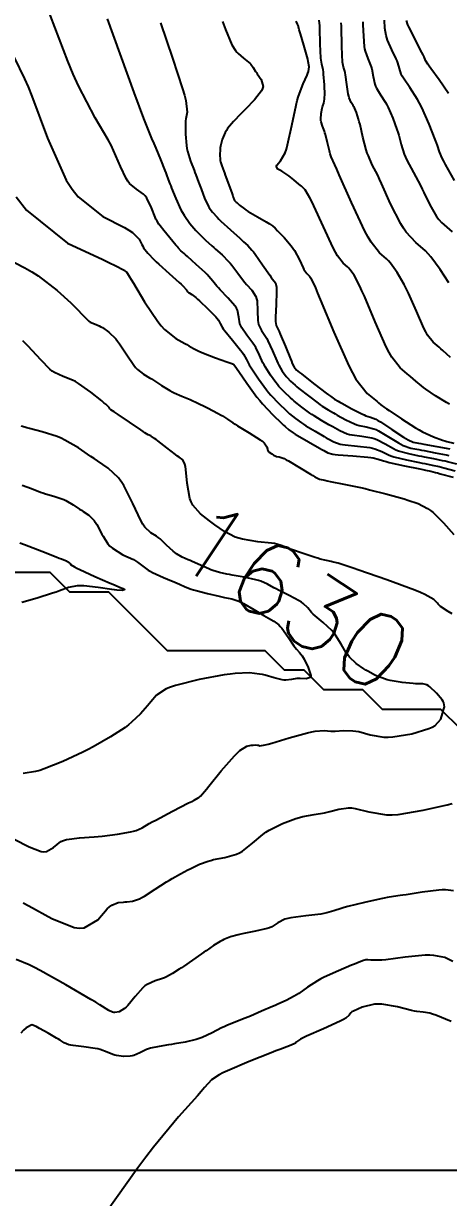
# Model space of a CAD drawing. Header units: metres. Extents: x 837117 to 838477, y 1189012 to 1191015.
# Drawn here: x 837714.7 to 837736.4, y 1189052.5 to 1189112.6 of the extents above; entities that cross this region are included whole.
import ezdxf

# ---------------------------------------------------------------- set-up
doc = ezdxf.new("R2010")
doc.units = ezdxf.units.M
doc.header["$LTSCALE"] = 0.3
for name, color, linetype in [('COTAS 10', 1, 'Continuous'), ('COTAS INT', 252, 'Continuous'), ('MARCO IMP', 130, 'Continuous')]:
    doc.layers.add(name, color=color, linetype=linetype)
doc.layers.add('DRENAJE', color=5, linetype='Continuous', lineweight=25)
doc.styles.get("Standard").update_dxf_attribs({"font": 'simplex.shx'})

msp = doc.modelspace()

# ---------------------------------------------------------------- linework, layer by layer
at = {"layer": 'COTAS 10'}
for points, elevation in [([(837736.851, 1189090.007), (837736.375, 1189090.131), (837736.245, 1189090.161), (837736.117, 1189090.19), (837735.662, 1189090.282), (837735.195, 1189090.371), (837735.058, 1189090.398), (837734.918, 1189090.426), (837734.387, 1189090.536), (837733.866, 1189090.683), (837733.732, 1189090.735), (837733.603, 1189090.791), (837733.175, 1189091.033), (837732.75, 1189091.259), (837732.623, 1189091.305), (837732.492, 1189091.344), (837731.986, 1189091.426), (837731.488, 1189091.492), (837731.363, 1189091.521), (837731.243, 1189091.555), (837730.855, 1189091.718), (837730.498, 1189091.917), (837730.398, 1189091.973), (837730.296, 1189092.031), (837729.924, 1189092.244), (837729.54, 1189092.482), (837729.432, 1189092.554), (837729.322, 1189092.63), (837728.917, 1189092.928), (837728.531, 1189093.238), (837728.433, 1189093.322), (837728.339, 1189093.404), (837728.031, 1189093.69), (837727.747, 1189093.995), (837727.669, 1189094.088), (837727.591, 1189094.186), (837727.308, 1189094.573), (837727.05, 1189094.98), (837726.987, 1189095.091), (837726.928, 1189095.201), (837726.748, 1189095.591), (837726.556, 1189095.98), (837726.49, 1189096.09), (837726.418, 1189096.2), (837726.111, 1189096.605), (837725.839, 1189096.997), (837725.789, 1189097.099), (837725.75, 1189097.199), (837725.699, 1189097.539), (837725.625, 1189097.888), (837725.571, 1189097.993), (837725.503, 1189098.103), (837725.136, 1189098.532), (837724.738, 1189098.937), (837724.65, 1189099.032), (837724.572, 1189099.119), (837724.371, 1189099.369), (837724.155, 1189099.624), (837724.068, 1189099.714), (837723.968, 1189099.812), (837723.508, 1189100.237), (837723.06, 1189100.636), (837722.968, 1189100.718), (837722.89, 1189100.787), (837722.724, 1189100.936), (837722.591, 1189101.079), (837722.535, 1189101.145), (837722.469, 1189101.222), (837722.16, 1189101.598), (837721.851, 1189101.978), (837721.786, 1189102.058), (837721.729, 1189102.128), (837721.595, 1189102.288), (837721.492, 1189102.473), (837721.454, 1189102.557), (837721.412, 1189102.655), (837721.228, 1189103.131), (837720.983, 1189103.625), (837720.903, 1189103.735), (837720.817, 1189103.833), (837720.463, 1189104.091), (837720.1, 1189104.379), (837720.009, 1189104.496), (837719.922, 1189104.629), (837719.643, 1189105.245), (837719.29, 1189106.065), (837719.156, 1189106.328), (837719.007, 1189106.606), (837718.338, 1189107.735), (837717.485, 1189109.372), (837717.22, 1189109.969), (837716.941, 1189110.629), (837715.829, 1189113.532)], 1640), ([(837736.516, 1189095.472), (837736.125, 1189095.83), (837736.028, 1189095.917), (837735.936, 1189095.998), (837735.643, 1189096.247), (837735.352, 1189096.621), (837735.26, 1189096.781), (837735.163, 1189096.966), (837734.775, 1189097.837), (837734.37, 1189098.77), (837734.262, 1189098.993), (837734.157, 1189099.201), (837733.795, 1189099.825), (837733.446, 1189100.298), (837733.348, 1189100.411), (837733.251, 1189100.515), (837732.895, 1189100.828), (837732.458, 1189101.38), (837732.308, 1189101.636), (837732.147, 1189101.938), (837731.46, 1189103.398), (837730.835, 1189104.823), (837730.712, 1189105.102), (837730.611, 1189105.33), (837730.425, 1189105.736), (837730.369, 1189105.893), (837730.349, 1189105.964), (837730.328, 1189106.047), (837730.234, 1189106.449), (837730.129, 1189106.874), (837730.101, 1189106.972), (837730.072, 1189107.061), (837729.971, 1189107.312), (837729.9, 1189107.529), (837729.892, 1189107.598), (837729.887, 1189107.67), (837729.912, 1189107.96), (837729.965, 1189108.231), (837729.98, 1189108.292), (837729.994, 1189108.346), (837730.045, 1189108.488), (837730.079, 1189108.691), (837730.083, 1189108.784), (837730.085, 1189108.893), (837730.069, 1189109.417), (837730.032, 1189109.962), (837730.019, 1189110.085), (837730.005, 1189110.195), (837729.948, 1189110.488), (837729.896, 1189110.792), (837729.885, 1189110.909), (837729.876, 1189111.039), (837729.858, 1189111.628), (837729.846, 1189112.211), (837729.841, 1189112.338), (837729.836, 1189112.45), (837729.81, 1189112.733)], 1650), ([(837714.205, 1189070.822), (837714.967, 1189070.438), (837715.577, 1189070.191), (837715.718, 1189070.175), (837715.848, 1189070.183), (837716.215, 1189070.401), (837716.593, 1189070.701), (837716.729, 1189070.76), (837716.879, 1189070.808), (837717.534, 1189070.896), (837718.286, 1189070.936), (837718.497, 1189070.954), (837718.71, 1189070.974), (837719.488, 1189071.075), (837720.16, 1189071.199), (837720.305, 1189071.235), (837720.433, 1189071.271), (837720.749, 1189071.405), (837721.11, 1189071.618), (837721.266, 1189071.704), (837721.447, 1189071.802), (837722.305, 1189072.253), (837723.124, 1189072.677), (837723.281, 1189072.758), (837723.407, 1189072.824), (837723.611, 1189072.929), (837723.618, 1189072.932), (837723.62, 1189072.932), (837723.622, 1189072.933), (837723.63, 1189072.934), (837723.651, 1189072.948), (837723.66, 1189072.957), (837723.671, 1189072.967), (837723.726, 1189073.021), (837723.931, 1189073.259), (837724.036, 1189073.386), (837724.163, 1189073.539), (837724.798, 1189074.312), (837725.469, 1189075.081), (837725.619, 1189075.233), (837725.753, 1189075.357), (837726.108, 1189075.585), (837726.33, 1189075.627), (837726.381, 1189075.634), (837726.427, 1189075.64), (837726.553, 1189075.644), (837726.644, 1189075.633), (837726.668, 1189075.629), (837726.692, 1189075.624), (837726.772, 1189075.601), (837727.049, 1189075.646), (837727.197, 1189075.684), (837727.375, 1189075.733), (837728.272, 1189076.001), (837729.215, 1189076.266), (837729.421, 1189076.312), (837729.604, 1189076.347), (837730.065, 1189076.378), (837730.402, 1189076.35), (837730.506, 1189076.349), (837730.614, 1189076.35), (837731.043, 1189076.377), (837731.532, 1189076.373), (837731.678, 1189076.354), (837731.829, 1189076.327), (837732.411, 1189076.168), (837733.11, 1189076.049), (837733.335, 1189076.047), (837733.573, 1189076.06), (837734.542, 1189076.218), (837735.412, 1189076.482), (837735.586, 1189076.561), (837735.732, 1189076.642), (837736.02, 1189076.957), (837736.111, 1189077.256), (837736.133, 1189077.327), (837736.152, 1189077.393), (837736.211, 1189077.591), (837736.177, 1189077.8), (837736.139, 1189077.874), (837736.088, 1189077.954), (837735.8, 1189078.302), (837735.468, 1189078.614), (837735.391, 1189078.671), (837735.319, 1189078.716), (837735.109, 1189078.776), (837734.842, 1189078.773), (837734.734, 1189078.779), (837734.611, 1189078.788), (837734.044, 1189078.846), (837733.433, 1189078.947), (837733.283, 1189078.983), (837733.14, 1189079.022), (837732.693, 1189079.196), (837732.301, 1189079.412), (837732.193, 1189079.478), (837732.085, 1189079.546), (837731.7, 1189079.818), (837731.348, 1189080.144), (837731.262, 1189080.247), (837731.18, 1189080.356), (837730.924, 1189080.797), (837730.647, 1189081.257), (837730.552, 1189081.379), (837730.449, 1189081.497), (837730.011, 1189081.904), (837729.591, 1189082.257), (837729.5, 1189082.342), (837729.419, 1189082.422), (837729.216, 1189082.662), (837728.99, 1189082.884), (837728.894, 1189082.951), (837728.784, 1189083.021), (837728.267, 1189083.296), (837727.727, 1189083.563), (837727.602, 1189083.627), (837727.487, 1189083.687), (837727.165, 1189083.871), (837726.827, 1189084.021), (837726.704, 1189084.06), (837726.568, 1189084.098), (837725.968, 1189084.224), (837725.358, 1189084.334), (837725.215, 1189084.362), (837725.084, 1189084.388), (837724.706, 1189084.472), (837724.372, 1189084.574), (837724.269, 1189084.612), (837724.161, 1189084.654), (837723.733, 1189084.839), (837723.31, 1189085.032), (837723.206, 1189085.079), (837723.107, 1189085.123), (837722.796, 1189085.257), (837722.506, 1189085.421), (837722.42, 1189085.484), (837722.333, 1189085.554), (837721.998, 1189085.87), (837721.663, 1189086.187), (837721.575, 1189086.258), (837721.49, 1189086.322), (837721.2, 1189086.49), (837720.89, 1189086.795), (837720.791, 1189086.944), (837720.688, 1189087.122), (837720.27, 1189087.997), (837719.802, 1189088.919), (837719.667, 1189089.126), (837719.654, 1189089.144), (837719.53, 1189089.312), (837719.016, 1189089.81), (837718.46, 1189090.188), (837718.297, 1189090.299), (837718.13, 1189090.412), (837717.491, 1189090.842), (837716.8, 1189091.241), (837716.6, 1189091.335), (837716.396, 1189091.421), (837715.628, 1189091.67), (837714.98, 1189091.836), (837714.852, 1189091.869), (837714.746, 1189091.897), (837714.551, 1189091.953)], 1630)]:
    msp.add_lwpolyline(points, dxfattribs=dict(at, elevation=elevation))
at = {"layer": 'COTAS INT'}
for points, elevation in [([(837718.953, 1189112.802), (837720.322, 1189109.031), (837720.592, 1189108.298), (837720.814, 1189107.701), (837721.218, 1189106.669), (837721.347, 1189106.415), (837721.394, 1189106.308), (837721.447, 1189106.185), (837721.681, 1189105.611), (837721.905, 1189105.04), (837721.952, 1189104.92), (837721.992, 1189104.816), (837722.082, 1189104.579), (837722.17, 1189104.351), (837722.208, 1189104.254), (837722.253, 1189104.142), (837722.468, 1189103.613), (837722.734, 1189103.034), (837722.812, 1189102.891), (837722.891, 1189102.755), (837723.19, 1189102.325), (837723.502, 1189101.962), (837723.589, 1189101.868), (837723.676, 1189101.776), (837723.993, 1189101.47), (837724.316, 1189101.18), (837724.407, 1189101.099), (837724.499, 1189101.017), (837724.835, 1189100.717), (837725.165, 1189100.391), (837725.253, 1189100.292), (837725.34, 1189100.189), (837725.639, 1189099.79), (837725.925, 1189099.398), (837726.003, 1189099.3), (837726.08, 1189099.207), (837726.352, 1189098.911), (837726.562, 1189098.589), (837726.599, 1189098.48), (837726.626, 1189098.362), (837726.651, 1189097.863), (837726.661, 1189097.37), (837726.68, 1189097.256), (837726.707, 1189097.151), (837726.859, 1189096.852), (837727.064, 1189096.549), (837727.123, 1189096.441), (837727.184, 1189096.324), (837727.41, 1189095.812), (837727.63, 1189095.301), (837727.686, 1189095.183), (837727.74, 1189095.076), (837727.916, 1189094.772), (837728.078, 1189094.551), (837728.122, 1189094.495), (837728.167, 1189094.441), (837728.329, 1189094.267), (837728.569, 1189094.054), (837728.663, 1189093.976), (837728.769, 1189093.89), (837729.25, 1189093.512), (837729.744, 1189093.139), (837729.858, 1189093.056), (837729.962, 1189092.983), (837730.256, 1189092.792), (837730.534, 1189092.633), (837730.628, 1189092.58), (837730.73, 1189092.523), (837731.161, 1189092.285), (837731.614, 1189092.068), (837731.73, 1189092.025), (837731.842, 1189091.989), (837732.212, 1189091.919), (837732.595, 1189091.828), (837732.715, 1189091.778), (837732.841, 1189091.718), (837733.349, 1189091.412), (837733.858, 1189091.096), (837733.986, 1189091.03), (837734.108, 1189090.972), (837734.499, 1189090.838), (837734.905, 1189090.756), (837735.035, 1189090.731), (837735.174, 1189090.704), (837735.739, 1189090.599), (837736.3, 1189090.49), (837736.436, 1189090.462)], 1642), ([(837721.682, 1189112.594), (837722.302, 1189110.789), (837722.818, 1189109.219), (837722.91, 1189108.896), (837722.979, 1189108.621), (837723.044, 1189108.031), (837722.982, 1189107.691), (837722.972, 1189107.575), (837722.964, 1189107.448), (837722.961, 1189106.907), (837723.011, 1189106.324), (837723.037, 1189106.171), (837723.069, 1189106.021), (837723.226, 1189105.511), (837723.406, 1189105.051), (837723.451, 1189104.933), (837723.494, 1189104.819), (837723.632, 1189104.442), (837723.759, 1189104.096), (837723.794, 1189104.002), (837723.83, 1189103.909), (837723.962, 1189103.578), (837724.101, 1189103.276), (837724.141, 1189103.202), (837724.182, 1189103.131), (837724.338, 1189102.906), (837724.578, 1189102.647), (837724.673, 1189102.554), (837724.779, 1189102.451), (837725.263, 1189102.005), (837725.742, 1189101.573), (837725.846, 1189101.479), (837725.937, 1189101.398), (837726.161, 1189101.197), (837726.362, 1189100.969), (837726.438, 1189100.87), (837726.524, 1189100.755), (837726.907, 1189100.211), (837727.278, 1189099.677), (837727.355, 1189099.568), (837727.422, 1189099.477), (837727.569, 1189099.29), (837727.621, 1189099.075), (837727.626, 1189098.967), (837727.628, 1189098.836), (837727.603, 1189098.187), (837727.573, 1189097.541), (837727.572, 1189097.412), (837727.574, 1189097.305), (837727.607, 1189097.1), (837727.711, 1189096.898), (837727.757, 1189096.793), (837727.812, 1189096.667), (837728.073, 1189096.034), (837728.332, 1189095.402), (837728.384, 1189095.276), (837728.429, 1189095.171), (837728.523, 1189094.972), (837728.564, 1189094.916), (837728.576, 1189094.902), (837728.587, 1189094.888), (837728.628, 1189094.844), (837728.8, 1189094.704), (837728.893, 1189094.631), (837729.007, 1189094.542), (837729.582, 1189094.096), (837730.166, 1189093.648), (837730.284, 1189093.558), (837730.384, 1189093.484), (837730.588, 1189093.339), (837730.772, 1189093.236), (837730.859, 1189093.187), (837730.963, 1189093.13), (837731.467, 1189092.852), (837731.986, 1189092.582), (837732.098, 1189092.529), (837732.196, 1189092.486), (837732.438, 1189092.413), (837732.697, 1189092.311), (837732.807, 1189092.251), (837732.933, 1189092.177), (837733.523, 1189091.792), (837734.113, 1189091.402), (837734.24, 1189091.325), (837734.349, 1189091.261), (837734.611, 1189091.141), (837734.891, 1189091.086), (837735.012, 1189091.063), (837735.152, 1189091.037), (837735.816, 1189090.915), (837736.484, 1189090.79)], 1644), ([(837724.858, 1189112.659), (837725.007, 1189112.263), (837725.337, 1189111.465), (837725.531, 1189111.177), (837725.594, 1189111.102), (837725.661, 1189111.031), (837725.935, 1189110.791), (837726.194, 1189110.581), (837726.251, 1189110.527), (837726.302, 1189110.475), (837726.431, 1189110.303), (837726.548, 1189110.113), (837726.59, 1189110.05), (837726.637, 1189109.982), (837726.842, 1189109.697), (837726.932, 1189109.344), (837726.906, 1189109.234), (837726.857, 1189109.117), (837726.5, 1189108.65), (837726.029, 1189108.175), (837725.909, 1189108.053), (837725.795, 1189107.935), (837725.419, 1189107.547), (837725.122, 1189107.186), (837725.056, 1189107.086), (837724.997, 1189106.985), (837724.844, 1189106.622), (837724.759, 1189106.282), (837724.744, 1189106.196), (837724.731, 1189106.114), (837724.716, 1189105.846), (837724.736, 1189105.611), (837724.746, 1189105.55), (837724.759, 1189105.489), (837724.823, 1189105.284), (837724.925, 1189105.014), (837724.962, 1189104.914), (837725.003, 1189104.802), (837725.182, 1189104.305), (837725.347, 1189103.842), (837725.38, 1189103.751), (837725.407, 1189103.676), (837725.456, 1189103.543), (837725.467, 1189103.518), (837725.47, 1189103.512), (837725.474, 1189103.506), (837725.487, 1189103.488), (837725.532, 1189103.443), (837725.556, 1189103.421), (837725.585, 1189103.395), (837725.729, 1189103.263), (837725.977, 1189103.075), (837726.071, 1189103.013), (837726.176, 1189102.946), (837726.646, 1189102.668), (837727.094, 1189102.411), (837727.185, 1189102.358), (837727.262, 1189102.312), (837727.419, 1189102.211), (837727.548, 1189102.089), (837727.677, 1189101.96), (837728.011, 1189101.618), (837728.375, 1189101.19), (837728.463, 1189101.066), (837728.545, 1189100.94), (837728.796, 1189100.465), (837728.984, 1189100.059), (837729.027, 1189099.977), (837729.067, 1189099.907), (837729.175, 1189099.762), (837729.258, 1189099.69), (837729.28, 1189099.665), (837729.303, 1189099.639), (837729.384, 1189099.529), (837729.612, 1189099.032), (837729.726, 1189098.762), (837729.863, 1189098.434), (837730.546, 1189096.771), (837731.313, 1189095.05), (837731.504, 1189094.685), (837731.685, 1189094.369), (837732.261, 1189093.63), (837732.682, 1189093.284), (837732.766, 1189093.215), (837732.835, 1189093.157), (837732.966, 1189093.046), (837733.149, 1189092.916), (837733.251, 1189092.846), (837733.376, 1189092.761), (837734.01, 1189092.334), (837734.735, 1189091.874), (837734.917, 1189091.77), (837735.09, 1189091.675), (837735.645, 1189091.413), (837736.111, 1189091.242), (837736.228, 1189091.204), (837736.339, 1189091.171), (837736.7, 1189091.084)], 1646), ([(837736.469, 1189093.075), (837736.312, 1189093.161), (837735.75, 1189093.507), (837735.255, 1189093.85), (837735.141, 1189093.934), (837735.036, 1189094.014), (837734.741, 1189094.259), (837734.48, 1189094.494), (837734.397, 1189094.566), (837734.309, 1189094.641), (837733.952, 1189094.939), (837733.518, 1189095.495), (837733.382, 1189095.733), (837733.238, 1189096.008), (837732.66, 1189097.304), (837732.116, 1189098.602), (837731.994, 1189098.877), (837731.884, 1189099.117), (837731.59, 1189099.677), (837731.374, 1189099.969), (837731.314, 1189100.038), (837731.254, 1189100.103), (837731.035, 1189100.295), (837730.747, 1189100.678), (837730.643, 1189100.864), (837730.528, 1189101.083), (837730.028, 1189102.16), (837729.538, 1189103.24), (837729.43, 1189103.461), (837729.333, 1189103.649), (837729.085, 1189104.045), (837728.892, 1189104.231), (837728.831, 1189104.286), (837728.766, 1189104.344), (837728.502, 1189104.564), (837728.251, 1189104.762), (837728.195, 1189104.804), (837728.143, 1189104.842), (837728.004, 1189104.935), (837727.892, 1189104.998), (837727.858, 1189105.017), (837727.823, 1189105.037), (837727.685, 1189105.114), (837727.617, 1189105.227), (837727.625, 1189105.269), (837727.646, 1189105.317), (837727.821, 1189105.527), (837728.064, 1189105.952), (837728.128, 1189106.135), (837728.191, 1189106.345), (837728.405, 1189107.337), (837728.619, 1189108.381), (837728.681, 1189108.623), (837728.745, 1189108.845), (837728.986, 1189109.478), (837729.185, 1189109.916), (837729.223, 1189110.014), (837729.252, 1189110.102), (837729.294, 1189110.339), (837729.246, 1189110.616), (837729.219, 1189110.73), (837729.185, 1189110.86), (837729.014, 1189111.461), (837728.844, 1189112.032), (837728.811, 1189112.143), (837728.785, 1189112.233), (837728.743, 1189112.387), (837728.743, 1189112.411), (837728.742, 1189112.419), (837728.724, 1189112.464), (837728.713, 1189112.49), (837728.7, 1189112.523), (837728.629, 1189112.689)], 1648), ([(837736.43, 1189099.285), (837736.001, 1189099.973), (837735.517, 1189100.627), (837735.382, 1189100.783), (837735.247, 1189100.928), (837734.755, 1189101.36), (837734.256, 1189101.883), (837734.116, 1189102.085), (837733.975, 1189102.311), (837733.46, 1189103.338), (837733, 1189104.367), (837732.894, 1189104.596), (837732.797, 1189104.801), (837732.523, 1189105.336), (837732.319, 1189105.782), (837732.267, 1189105.93), (837732.215, 1189106.089), (837732.044, 1189106.751), (837731.895, 1189107.39), (837731.857, 1189107.534), (837731.822, 1189107.663), (837731.707, 1189108.013), (837731.603, 1189108.248), (837731.574, 1189108.305), (837731.545, 1189108.359), (837731.437, 1189108.526), (837731.338, 1189108.755), (837731.313, 1189108.849), (837731.29, 1189108.955), (837731.215, 1189109.444), (837731.15, 1189109.929), (837731.133, 1189110.031), (837731.115, 1189110.12), (837731.054, 1189110.325), (837731.003, 1189110.58), (837730.993, 1189110.7), (837730.984, 1189110.841), (837730.965, 1189111.526), (837730.947, 1189112.261), (837730.938, 1189112.433), (837730.928, 1189112.591)], 1652), ([(837732.034, 1189112.652), (837732.045, 1189112.495), (837732.068, 1189111.922), (837732.105, 1189111.393), (837732.127, 1189111.265), (837732.153, 1189111.144), (837732.288, 1189110.773), (837732.431, 1189110.437), (837732.463, 1189110.339), (837732.49, 1189110.238), (837732.56, 1189109.853), (837732.647, 1189109.464), (837732.685, 1189109.361), (837732.729, 1189109.259), (837732.941, 1189108.908), (837733.191, 1189108.519), (837733.259, 1189108.393), (837733.327, 1189108.259), (837733.57, 1189107.711), (837733.783, 1189107.141), (837733.833, 1189106.994), (837733.878, 1189106.851), (837734.004, 1189106.372), (837734.159, 1189105.879), (837734.221, 1189105.727), (837734.292, 1189105.568), (837734.621, 1189104.936), (837734.984, 1189104.271), (837735.076, 1189104.09), (837735.166, 1189103.911), (837735.46, 1189103.277), (837735.803, 1189102.685), (837735.923, 1189102.533), (837736.054, 1189102.385), (837736.615, 1189101.893)], 1654), ([(837736.719, 1189104.536), (837736.265, 1189105.353), (837736.176, 1189105.523), (837736.102, 1189105.669), (837735.964, 1189105.994), (837735.86, 1189106.312), (837735.808, 1189106.454), (837735.745, 1189106.619), (837735.433, 1189107.408), (837735.051, 1189108.27), (837734.944, 1189108.48), (837734.837, 1189108.678), (837734.444, 1189109.29), (837734.12, 1189109.763), (837734.056, 1189109.873), (837734.004, 1189109.973), (837733.905, 1189110.261), (837733.83, 1189110.547), (837733.793, 1189110.647), (837733.747, 1189110.755), (837733.523, 1189111.221), (837733.303, 1189111.708), (837733.26, 1189111.83), (837733.226, 1189111.946), (837733.17, 1189112.318), (837733.144, 1189112.73)], 1656), ([(837736.426, 1189108.977), (837735.947, 1189109.672), (837735.512, 1189110.267), (837735.428, 1189110.385), (837735.36, 1189110.483), (837735.25, 1189110.669), (837735.17, 1189110.856), (837735.123, 1189110.955), (837735.064, 1189111.073), (837734.757, 1189111.669), (837734.452, 1189112.272), (837734.394, 1189112.395), (837734.347, 1189112.498), (837734.272, 1189112.714)], 1658), ([(837714.197, 1189110.816), (837714.736, 1189109.739), (837714.914, 1189109.318), (837715.105, 1189108.844), (837715.897, 1189106.688), (837716.865, 1189104.551), (837717.166, 1189104.09), (837717.482, 1189103.684), (837718.741, 1189102.686), (837719.849, 1189102.124), (837720.069, 1189101.993), (837720.251, 1189101.872), (837720.598, 1189101.525), (837720.728, 1189101.247), (837720.774, 1189101.169), (837720.824, 1189101.091), (837721.039, 1189100.809), (837721.355, 1189100.476), (837721.469, 1189100.367), (837721.593, 1189100.25), (837722.136, 1189099.766), (837722.645, 1189099.315), (837722.748, 1189099.219), (837722.834, 1189099.136), (837723.01, 1189098.939), (837723.093, 1189098.831), (837723.121, 1189098.804), (837723.152, 1189098.778), (837723.282, 1189098.695), (837723.497, 1189098.537), (837723.582, 1189098.464), (837723.677, 1189098.378), (837724.11, 1189097.964), (837724.515, 1189097.547), (837724.591, 1189097.459), (837724.652, 1189097.384), (837724.747, 1189097.215), (837724.838, 1189097.029), (837724.897, 1189096.943), (837724.971, 1189096.843), (837725.363, 1189096.357), (837725.771, 1189095.851), (837725.856, 1189095.738), (837725.928, 1189095.637), (837726.086, 1189095.369), (837726.227, 1189095.1), (837726.289, 1189094.998), (837726.36, 1189094.884), (837726.7, 1189094.373), (837727.104, 1189093.821), (837727.216, 1189093.682), (837727.327, 1189093.548), (837727.732, 1189093.113), (837728.109, 1189092.753), (837728.203, 1189092.667), (837728.294, 1189092.587), (837728.585, 1189092.345), (837728.9, 1189092.121), (837729.005, 1189092.053), (837729.118, 1189091.981), (837729.592, 1189091.697), (837730.058, 1189091.428), (837730.167, 1189091.366), (837730.266, 1189091.31), (837730.55, 1189091.151), (837730.872, 1189091.042), (837730.996, 1189091.017), (837731.135, 1189090.995), (837731.76, 1189090.932), (837732.39, 1189090.86), (837732.531, 1189090.832), (837732.659, 1189090.8), (837733.001, 1189090.653), (837733.348, 1189090.485), (837733.478, 1189090.44), (837733.624, 1189090.394), (837734.275, 1189090.233), (837734.932, 1189090.096), (837735.081, 1189090.065), (837735.216, 1189090.038), (837735.585, 1189089.966), (837735.934, 1189089.89), (837736.055, 1189089.861), (837736.187, 1189089.828), (837736.755, 1189089.676)], 1638), ([(837714.3, 1189103.695), (837714.828, 1189103.006), (837716.921, 1189101.327), (837718.729, 1189100.479), (837719.077, 1189100.315), (837719.36, 1189100.18), (837719.829, 1189099.948), (837719.862, 1189099.917), (837719.869, 1189099.91), (837719.876, 1189099.904), (837719.892, 1189099.886), (837719.903, 1189099.875), (837719.909, 1189099.871), (837719.931, 1189099.861), (837719.939, 1189099.857), (837719.954, 1189099.846), (837720.105, 1189099.603), (837720.194, 1189099.455), (837720.304, 1189099.271), (837720.872, 1189098.315), (837721.543, 1189097.305), (837721.718, 1189097.088), (837721.888, 1189096.898), (837722.465, 1189096.437), (837722.936, 1189096.187), (837723.04, 1189096.129), (837723.133, 1189096.076), (837723.374, 1189095.929), (837723.648, 1189095.788), (837723.761, 1189095.739), (837723.891, 1189095.685), (837724.498, 1189095.458), (837725.074, 1189095.251), (837725.186, 1189095.211), (837725.276, 1189095.178), (837725.429, 1189095.122), (837725.542, 1189094.968), (837725.608, 1189094.874), (837725.689, 1189094.758), (837726.105, 1189094.154), (837726.622, 1189093.449), (837726.765, 1189093.27), (837726.91, 1189093.098), (837727.433, 1189092.536), (837727.878, 1189092.103), (837727.973, 1189092.012), (837728.056, 1189091.935), (837728.253, 1189091.761), (837728.478, 1189091.613), (837728.579, 1189091.551), (837728.696, 1189091.48), (837729.26, 1189091.149), (837729.82, 1189090.826), (837729.936, 1189090.759), (837730.034, 1189090.703), (837730.244, 1189090.584), (837730.501, 1189090.529), (837730.629, 1189090.513), (837730.781, 1189090.497), (837731.534, 1189090.438), (837732.287, 1189090.377), (837732.44, 1189090.359), (837732.568, 1189090.341), (837732.827, 1189090.274), (837733.092, 1189090.18), (837733.224, 1189090.145), (837733.382, 1189090.105), (837734.163, 1189089.931), (837734.945, 1189089.765), (837735.104, 1189089.732), (837735.237, 1189089.704), (837735.508, 1189089.649), (837735.75, 1189089.591), (837735.865, 1189089.561), (837736, 1189089.524), (837736.659, 1189089.344)], 1636), ([(837713.244, 1189100.834), (837714.745, 1189100.065), (837715.1, 1189099.855), (837715.43, 1189099.646), (837716.407, 1189098.906), (837717.101, 1189098.262), (837717.254, 1189098.115), (837717.389, 1189097.982), (837717.733, 1189097.612), (837717.962, 1189097.375), (837718.025, 1189097.326), (837718.088, 1189097.283), (837718.31, 1189097.185), (837718.556, 1189097.089), (837718.633, 1189097.047), (837718.714, 1189096.999), (837719.039, 1189096.769), (837719.393, 1189096.426), (837719.493, 1189096.306), (837719.594, 1189096.175), (837719.962, 1189095.615), (837720.319, 1189095.078), (837720.412, 1189094.963), (837720.503, 1189094.862), (837720.809, 1189094.617), (837721.128, 1189094.437), (837721.227, 1189094.377), (837721.329, 1189094.312), (837721.738, 1189094.042), (837722.164, 1189093.775), (837722.278, 1189093.712), (837722.39, 1189093.655), (837722.78, 1189093.487), (837723.211, 1189093.314), (837723.348, 1189093.253), (837723.494, 1189093.186), (837724.086, 1189092.897), (837724.636, 1189092.608), (837724.756, 1189092.542), (837724.861, 1189092.481), (837725.122, 1189092.312), (837725.394, 1189092.126), (837725.506, 1189092.055), (837725.633, 1189091.976), (837726.228, 1189091.622), (837726.792, 1189091.263), (837726.9, 1189091.182), (837726.988, 1189091.108), (837727.133, 1189090.907), (837727.157, 1189090.773), (837727.168, 1189090.742), (837727.182, 1189090.714), (837727.25, 1189090.634), (837727.332, 1189090.572), (837727.355, 1189090.556), (837727.379, 1189090.539), (837727.463, 1189090.479), (837727.56, 1189090.43), (837727.591, 1189090.419), (837727.624, 1189090.41), (837727.759, 1189090.388), (837728.007, 1189090.296), (837728.112, 1189090.242), (837728.232, 1189090.177), (837728.795, 1189089.84), (837729.355, 1189089.497), (837729.474, 1189089.428), (837729.576, 1189089.37), (837729.814, 1189089.253), (837730.088, 1189089.185), (837730.214, 1189089.158), (837730.361, 1189089.127), (837731.071, 1189088.987), (837731.917, 1189088.813), (837732.149, 1189088.76), (837732.381, 1189088.706), (837733.214, 1189088.495), (837733.972, 1189088.284), (837734.157, 1189088.23), (837734.331, 1189088.177), (837734.869, 1189088.002), (837735.352, 1189087.749), (837735.491, 1189087.647), (837735.633, 1189087.532), (837736.163, 1189087.003), (837736.687, 1189086.421)], 1634), ([(837736.615, 1189082.359), (837736.41, 1189082.475), (837736.019, 1189082.725), (837735.894, 1189082.855), (837735.857, 1189082.894), (837735.82, 1189082.935), (837735.675, 1189083.095), (837735.215, 1189083.351), (837734.979, 1189083.452), (837734.694, 1189083.566), (837733.272, 1189084.087), (837731.834, 1189084.588), (837731.54, 1189084.688), (837731.433, 1189084.725), (837731.292, 1189084.773), (837730.769, 1189084.941), (837730.54, 1189084.999), (837730.476, 1189085.014), (837730.412, 1189085.028), (837730.179, 1189085.076), (837729.853, 1189085.158), (837729.73, 1189085.194), (837729.593, 1189085.236), (837728.98, 1189085.434), (837728.388, 1189085.639), (837728.263, 1189085.685), (837728.156, 1189085.727), (837727.911, 1189085.84), (837727.638, 1189085.922), (837727.513, 1189085.944), (837727.367, 1189085.966), (837726.66, 1189086.043), (837725.883, 1189086.17), (837725.693, 1189086.223), (837725.513, 1189086.284), (837724.953, 1189086.572), (837724.467, 1189086.914), (837724.333, 1189087.011), (837724.201, 1189087.107), (837723.726, 1189087.462), (837723.336, 1189087.922), (837723.256, 1189088.084), (837723.189, 1189088.262), (837723.05, 1189089.034), (837722.982, 1189089.747), (837722.96, 1189089.889), (837722.936, 1189090.006), (837722.837, 1189090.228), (837722.643, 1189090.363), (837722.559, 1189090.425), (837722.462, 1189090.499), (837722.003, 1189090.855), (837721.551, 1189091.206), (837721.458, 1189091.276), (837721.38, 1189091.334), (837721.213, 1189091.448), (837721.195, 1189091.458), (837721.145, 1189091.482), (837721.113, 1189091.496), (837721.063, 1189091.516), (837720.889, 1189091.624), (837720.795, 1189091.686), (837720.681, 1189091.762), (837720.103, 1189092.154), (837719.526, 1189092.547), (837719.413, 1189092.624), (837719.32, 1189092.687), (837719.153, 1189092.796), (837719.117, 1189092.825), (837719.106, 1189092.837), (837719.095, 1189092.851), (837719.053, 1189092.915), (837718.883, 1189093.079), (837718.792, 1189093.157), (837718.682, 1189093.248), (837718.123, 1189093.691), (837717.489, 1189094.141), (837717.331, 1189094.235), (837717.181, 1189094.317), (837716.701, 1189094.504), (837716.266, 1189094.695), (837716.144, 1189094.778), (837716.022, 1189094.876), (837715.574, 1189095.338), (837714.902, 1189096.06), (837714.638, 1189096.321)], 1632), ([(837714.617, 1189088.938), (837715.081, 1189088.76), (837715.55, 1189088.582), (837715.675, 1189088.539), (837715.799, 1189088.498), (837716.229, 1189088.375), (837716.634, 1189088.243), (837716.742, 1189088.198), (837716.847, 1189088.148), (837717.212, 1189087.938), (837717.548, 1189087.711), (837717.637, 1189087.652), (837717.723, 1189087.593), (837718.016, 1189087.394), (837718.287, 1189087.131), (837718.301, 1189087.112), (837718.359, 1189087.033), (837718.43, 1189086.924), (837718.677, 1189086.438), (837718.749, 1189086.324), (837718.989, 1189085.936), (837719.102, 1189085.817), (837719.226, 1189085.707), (837719.767, 1189085.38), (837720.297, 1189085.126), (837720.413, 1189085.062), (837720.516, 1189085), (837720.779, 1189084.798), (837721.05, 1189084.596), (837721.159, 1189084.534), (837721.281, 1189084.469), (837721.845, 1189084.211), (837722.052, 1189084.125), (837722.416, 1189083.97), (837722.543, 1189083.916), (837722.656, 1189083.867), (837722.955, 1189083.734), (837723.257, 1189083.623), (837723.373, 1189083.587), (837723.503, 1189083.549), (837724.088, 1189083.395), (837724.689, 1189083.25), (837724.83, 1189083.218), (837724.959, 1189083.189), (837725.331, 1189083.114), (837725.686, 1189083.001), (837725.804, 1189082.948), (837725.931, 1189082.885), (837726.464, 1189082.579), (837726.981, 1189082.264), (837727.098, 1189082.194), (837727.204, 1189082.133), (837727.492, 1189081.978), (837727.733, 1189081.791), (837727.809, 1189081.709), (837727.889, 1189081.615), (837728.21, 1189081.166), (837728.512, 1189080.719), (837728.579, 1189080.626), (837728.64, 1189080.546), (837728.8, 1189080.368), (837728.938, 1189080.197), (837728.985, 1189080.121), (837729.035, 1189080.032), (837729.248, 1189079.61), (837729.362, 1189079.257), (837729.375, 1189079.215), (837729.372, 1189079.144), (837729.351, 1189079.089), (837729.136, 1189079.029), (837728.824, 1189079.052), (837728.743, 1189079.05), (837728.663, 1189079.043), (837728.393, 1189078.989), (837728.1, 1189078.955), (837728.006, 1189078.961), (837727.906, 1189078.975), (837727.498, 1189079.082), (837727.033, 1189079.212), (837726.897, 1189079.241), (837726.759, 1189079.266), (837726.231, 1189079.331), (837725.506, 1189079.305), (837725.242, 1189079.274), (837724.95, 1189079.232), (837723.671, 1189078.992), (837722.447, 1189078.681), (837722.191, 1189078.595), (837721.971, 1189078.507), (837721.475, 1189078.19), (837721.192, 1189077.85), (837721.107, 1189077.749), (837721.018, 1189077.645), (837720.67, 1189077.243), (837720.209, 1189076.803), (837720.049, 1189076.675), (837719.875, 1189076.545), (837719.128, 1189076.051), (837718.244, 1189075.548), (837717.984, 1189075.412), (837717.717, 1189075.277), (837716.695, 1189074.799), (837715.735, 1189074.418), (837715.507, 1189074.344), (837715.296, 1189074.284), (837714.669, 1189074.18)], 1628), ([(837714.498, 1189085.985), (837714.731, 1189085.904), (837715.611, 1189085.567), (837716.353, 1189085.266), (837716.498, 1189085.208), (837716.617, 1189085.161), (837716.831, 1189085.079), (837716.873, 1189085.065), (837716.884, 1189085.061), (837716.895, 1189085.056), (837716.932, 1189085.034), (837716.967, 1189085.011), (837716.976, 1189085.004), (837717.015, 1189084.978), (837717.043, 1189084.951), (837717.05, 1189084.941), (837717.058, 1189084.929), (837717.083, 1189084.879), (837717.29, 1189084.751), (837717.412, 1189084.69), (837717.562, 1189084.618), (837718.335, 1189084.269), (837719.104, 1189083.93), (837719.251, 1189083.865), (837719.37, 1189083.813), (837719.56, 1189083.727), (837719.592, 1189083.711), (837719.611, 1189083.703), (837719.634, 1189083.693), (837719.751, 1189083.644), (837719.838, 1189083.593), (837719.841, 1189083.582), (837719.836, 1189083.573), (837719.743, 1189083.552), (837719.46, 1189083.569), (837719.335, 1189083.584), (837719.19, 1189083.603), (837718.495, 1189083.709), (837717.76, 1189083.789), (837717.588, 1189083.791), (837717.43, 1189083.786), (837716.976, 1189083.694), (837716.511, 1189083.522), (837716.346, 1189083.465), (837716.165, 1189083.403), (837715.382, 1189083.149), (837714.59, 1189082.929)], 1626), ([(837714.658, 1189067.556), (837714.95, 1189067.413), (837716.135, 1189066.769), (837717.278, 1189066.305), (837717.542, 1189066.276), (837717.785, 1189066.29), (837718.473, 1189066.698), (837718.963, 1189067.254), (837719.08, 1189067.361), (837719.19, 1189067.447), (837719.519, 1189067.588), (837719.799, 1189067.603), (837719.878, 1189067.61), (837719.958, 1189067.617), (837720.248, 1189067.655), (837720.606, 1189067.775), (837720.728, 1189067.834), (837720.86, 1189067.905), (837721.42, 1189068.257), (837721.997, 1189068.639), (837722.14, 1189068.729), (837722.276, 1189068.812), (837722.707, 1189069.055), (837723.091, 1189069.25), (837723.197, 1189069.302), (837723.304, 1189069.354), (837723.689, 1189069.538), (837724.121, 1189069.7), (837724.257, 1189069.739), (837724.4, 1189069.775), (837724.977, 1189069.884), (837725.572, 1189070.053), (837725.727, 1189070.126), (837725.877, 1189070.212), (837726.385, 1189070.618), (837726.913, 1189071.066), (837727.076, 1189071.177), (837727.246, 1189071.283), (837727.925, 1189071.619), (837728.617, 1189071.875), (837728.796, 1189071.929), (837728.97, 1189071.976), (837729.555, 1189072.088), (837730.082, 1189072.171), (837730.219, 1189072.199), (837730.353, 1189072.23), (837730.807, 1189072.363), (837731.305, 1189072.431), (837731.466, 1189072.421), (837731.638, 1189072.399), (837732.343, 1189072.217), (837733.24, 1189072.07), (837733.532, 1189072.07), (837733.844, 1189072.088), (837735.129, 1189072.302), (837736.345, 1189072.581), (837736.614, 1189072.64)], 1632), ([(837736.681, 1189068.173), (837736.265, 1189068.229), (837736.102, 1189068.226), (837735.917, 1189068.215), (837735.076, 1189068.109), (837734.257, 1189067.98), (837734.086, 1189067.954), (837733.94, 1189067.933), (837733.613, 1189067.892), (837733.282, 1189067.836), (837733.133, 1189067.806), (837732.958, 1189067.769), (837732.119, 1189067.58), (837731.269, 1189067.373), (837731.087, 1189067.324), (837730.929, 1189067.279), (837730.55, 1189067.147), (837730.194, 1189067.044), (837730.048, 1189067.017), (837729.883, 1189066.992), (837729.12, 1189066.907), (837728.357, 1189066.801), (837728.193, 1189066.763), (837728.048, 1189066.721), (837727.695, 1189066.534), (837727.386, 1189066.34), (837727.269, 1189066.293), (837727.138, 1189066.248), (837726.552, 1189066.11), (837725.945, 1189065.993), (837725.8, 1189065.961), (837725.666, 1189065.929), (837725.266, 1189065.819), (837724.93, 1189065.686), (837724.836, 1189065.639), (837724.742, 1189065.589), (837724.398, 1189065.375), (837724.023, 1189065.114), (837723.909, 1189065.035), (837723.79, 1189064.952), (837723.324, 1189064.627), (837722.866, 1189064.312), (837722.753, 1189064.235), (837722.645, 1189064.163), (837722.306, 1189063.943), (837721.985, 1189063.771), (837721.889, 1189063.73), (837721.79, 1189063.691), (837721.406, 1189063.575), (837721.004, 1189063.392), (837720.893, 1189063.311), (837720.782, 1189063.216), (837720.383, 1189062.765), (837720.017, 1189062.319), (837719.927, 1189062.228), (837719.842, 1189062.15), (837719.577, 1189061.985), (837719.353, 1189061.952), (837719.294, 1189061.957), (837719.237, 1189061.968), (837719.041, 1189062.062), (837718.591, 1189062.343), (837718.373, 1189062.473), (837718.115, 1189062.625), (837716.847, 1189063.363), (837715.525, 1189064.102), (837715.234, 1189064.255), (837714.974, 1189064.386), (837714.307, 1189064.671)], 1634), ([(837736.649, 1189064.57), (837736.233, 1189064.765), (837735.67, 1189064.877), (837735.461, 1189064.884), (837735.228, 1189064.88), (837734.195, 1189064.781), (837733.208, 1189064.655), (837733.005, 1189064.636), (837732.832, 1189064.622), (837732.46, 1189064.628), (837732.287, 1189064.653), (837732.239, 1189064.652), (837732.192, 1189064.647), (837732.022, 1189064.599), (837731.731, 1189064.479), (837731.607, 1189064.428), (837731.464, 1189064.369), (837730.792, 1189064.093), (837730.066, 1189063.764), (837729.888, 1189063.671), (837729.722, 1189063.579), (837729.205, 1189063.241), (837728.767, 1189062.932), (837728.648, 1189062.857), (837728.531, 1189062.787), (837728.122, 1189062.573), (837727.684, 1189062.376), (837727.55, 1189062.316), (837727.41, 1189062.254), (837726.859, 1189062.012), (837726.298, 1189061.772), (837726.152, 1189061.712), (837726.01, 1189061.655), (837725.532, 1189061.471), (837725.072, 1189061.285), (837724.942, 1189061.227), (837724.81, 1189061.165), (837724.324, 1189060.917), (837723.813, 1189060.681), (837723.666, 1189060.627), (837723.516, 1189060.578), (837722.952, 1189060.44), (837722.394, 1189060.341), (837722.247, 1189060.316), (837722.103, 1189060.292), (837721.611, 1189060.216), (837721.175, 1189060.124), (837721.066, 1189060.091), (837720.963, 1189060.055), (837720.635, 1189059.896), (837720.326, 1189059.755), (837720.236, 1189059.731), (837720.142, 1189059.713), (837719.787, 1189059.7), (837719.434, 1189059.752), (837719.343, 1189059.774), (837719.254, 1189059.801), (837718.957, 1189059.927), (837718.606, 1189060.059), (837718.483, 1189060.089), (837718.349, 1189060.116), (837717.771, 1189060.192), (837717.221, 1189060.257), (837717.104, 1189060.278), (837717.002, 1189060.301), (837716.764, 1189060.392), (837716.553, 1189060.529), (837716.469, 1189060.58), (837716.374, 1189060.638), (837715.939, 1189060.893), (837715.502, 1189061.138), (837715.405, 1189061.188), (837715.319, 1189061.231), (837715.098, 1189061.326), (837714.813, 1189061.166), (837714.686, 1189061.049), (837714.539, 1189060.901)], 1636), ([(837736.55, 1189061.488), (837735.767, 1189061.81), (837735.601, 1189061.869), (837735.457, 1189061.915), (837735.124, 1189061.973), (837734.806, 1189061.997), (837734.673, 1189062.022), (837734.52, 1189062.054), (837733.805, 1189062.236), (837733.017, 1189062.377), (837732.818, 1189062.384), (837732.627, 1189062.376), (837732.009, 1189062.233), (837731.564, 1189062.026), (837731.483, 1189061.979), (837731.42, 1189061.937), (837731.344, 1189061.821), (837731.167, 1189061.661), (837731.04, 1189061.59), (837730.879, 1189061.509), (837730.018, 1189061.12), (837729.15, 1189060.737), (837728.985, 1189060.658), (837728.852, 1189060.592), (837728.647, 1189060.454), (837728.597, 1189060.386), (837728.563, 1189060.365), (837728.519, 1189060.342), (837728.288, 1189060.251), (837727.795, 1189060.066), (837727.585, 1189059.985), (837727.345, 1189059.89), (837726.214, 1189059.44), (837725.107, 1189058.971), (837724.882, 1189058.866), (837724.692, 1189058.771), (837724.299, 1189058.514), (837723.94, 1189058.108), (837723.771, 1189057.918), (837723.573, 1189057.695), (837722.606, 1189056.611), (837721.328, 1189055.066), (837720.934, 1189054.552), (837720.521, 1189054.001), (837718.884, 1189051.7)], 1638)]:
    msp.add_lwpolyline(points, dxfattribs=dict(at, elevation=elevation))
at = {"layer": 'DRENAJE'}
msp.add_polyline3d([(837737.035, 1189076.464, 0), (837736.036, 1189077.464, 0), (837733.037, 1189077.464, 0), (837732.037, 1189078.463, 0), (837730.038, 1189078.463, 0), (837729.038, 1189079.463, 0), (837728.038, 1189079.463, 0), (837727.039, 1189080.463, 0), (837722.04, 1189080.463, 0), (837721.041, 1189081.462, 0), (837720.041, 1189082.462, 0), (837719.041, 1189083.462, 0), (837717.042, 1189083.462, 0), (837716.042, 1189084.461, 0), (837714.043, 1189084.461, 0)], dxfattribs=at)
at = {"layer": 'MARCO IMP'}
msp.add_lwpolyline([(837116.514, 1189053.872), (837116.514, 1191013.872), (838476.514, 1191013.872), (838476.514, 1189053.872), (837116.514, 1189053.872)], dxfattribs=at)

# ---------------------------------------------------------------- texts
at = {"layer": 'COTAS 10', "insert": (837722.026, 1189085.282, 1630), "char_height": 3.8, "attachment_point": 7, "rotation": 326.34365}
msp.add_mtext('1630', dxfattribs=at)

doc.saveas('drawing.dxf')
